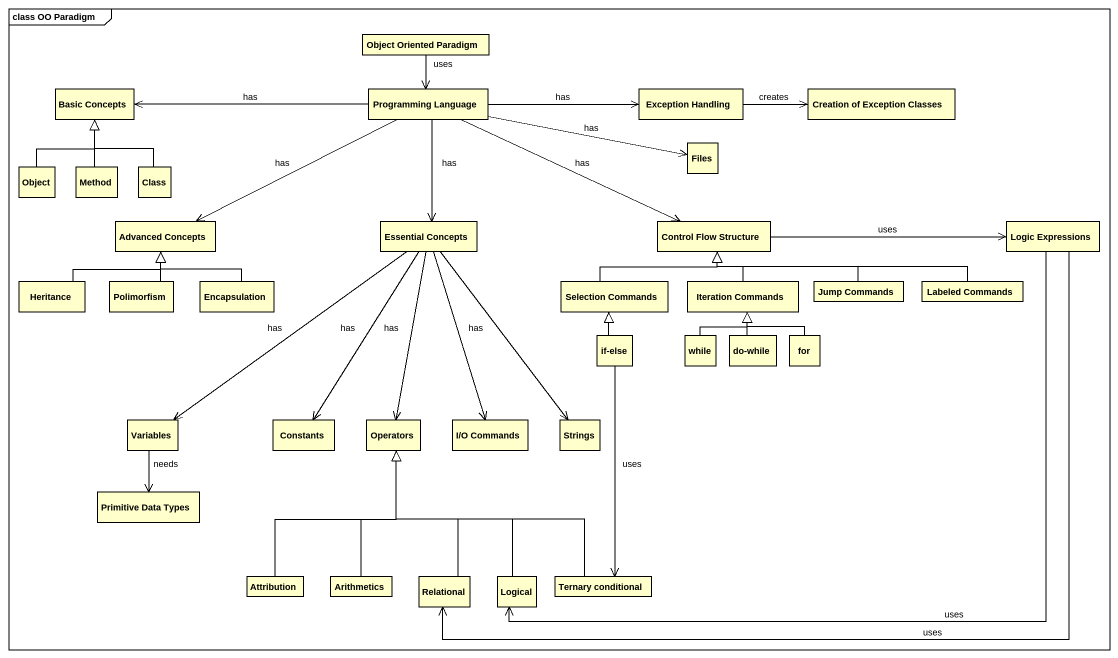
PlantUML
@startuml
mainframe class OO Paradigm
hide circle
hide empty members
class "Object Oriented Paradigm" as Object_Oriented_Paradigm
class "Basic Concepts" as Basic_Concepts
class "Programming Language" as Programming_Language
class "Exception Handling" as Exception_Handling
class "Creation of Exception Classes" as Creation_of_Exception
class Files
class "Object" as Object_
class Method
class "Class" as Class_
class "Advanced Concepts" as Advanced_Concepts
class "Essential Concepts" as Essential_Concepts
class "Control Flow Structure" as Control_Flow_Structure
class "Logic Expressions" as Logic_Expressions
class Heritance
class Polimorfism
class Encapsulation
class "Selection Commands" as Selection_Commands
class "Iteration Commands" as Iteration_Commands
class "Jump Commands" as Jump_Commands
class "Labeled Commands" as Labeled_Commands
class "if-else" as if_else
class "while" as while_
class "do-while" as do_while
class for
class Variables
class Constants
class Operators
class "I/O Commands" as I_O_Commands
class Strings
class "Primitive Data Types" as Primitive_Data_Types
class Attribution
class Arithmetics
class Relational
class Logical
class "Ternary conditional" as Ternary_conditional
Object_Oriented_Paradigm --> Programming_Language : uses
Programming_Language -left-> Basic_Concepts : has
Programming_Language -right-> Exception_Handling : has
Programming_Language -right-> Files : has
Programming_Language -left-> Advanced_Concepts : has
Programming_Language --> Essential_Concepts : has
Programming_Language -right-> Control_Flow_Structure : has
Exception_Handling -right-> Creation_of_Exception : creates
Object_ -up-|> Basic_Concepts
Method -up-|> Basic_Concepts
Class_ -up-|> Basic_Concepts
Essential_Concepts --> Variables : has
Essential_Concepts --> Constants : has
Essential_Concepts --> Operators : has
Essential_Concepts --> I_O_Commands : has
Essential_Concepts --> Strings
Control_Flow_Structure -right-> Logic_Expressions : uses
Logic_Expressions -left-> Relational : uses
Logic_Expressions --> Logical : uses
Heritance -right-|> Advanced_Concepts
Polimorfism -up-|> Advanced_Concepts
Encapsulation -up-|> Advanced_Concepts
Selection_Commands -up-|> Control_Flow_Structure
Iteration_Commands -up-|> Control_Flow_Structure
Jump_Commands -left-|> Control_Flow_Structure
Labeled_Commands -left-|> Control_Flow_Structure
if_else -up-|> Selection_Commands
if_else --> Ternary_conditional : uses
while_ -up-|> Iteration_Commands
do_while -up-|> Iteration_Commands
for -up-|> Iteration_Commands
Variables --> Primitive_Data_Types : needs
Attribution -up-|> Operators
Arithmetics -up-|> Operators
Relational -up-|> Operators
Logical -up-|> Operators
Ternary_conditional -up-|> Operators
@enduml
